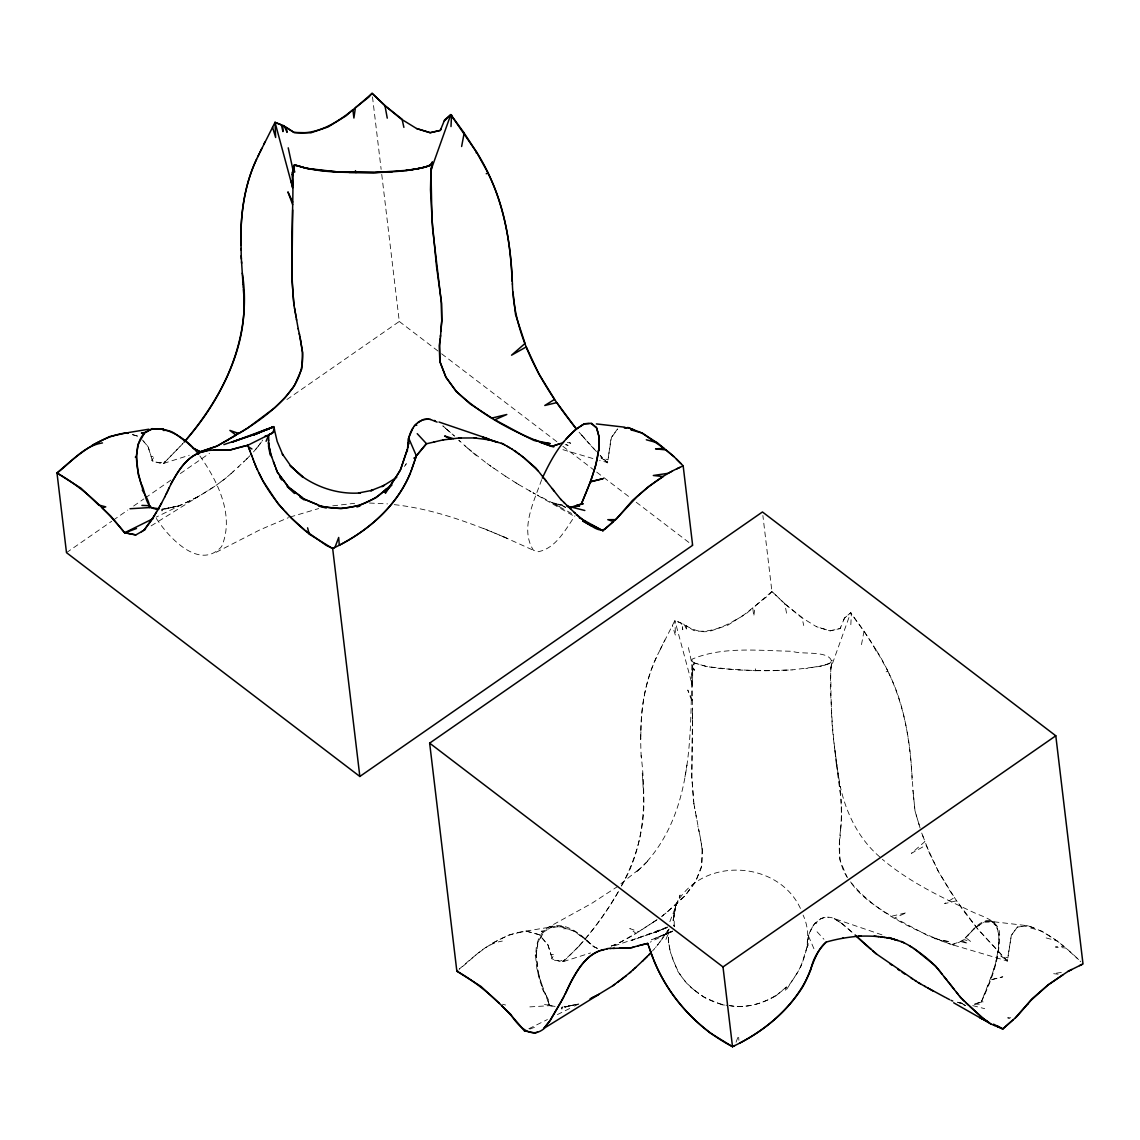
<?xml version="1.0" encoding="UTF-8"?>
<svg xmlns="http://www.w3.org/2000/svg" width="1140" height="1140" viewBox="0 0 1140 1140"><rect width="100%" height="100%" fill="white"/><g stroke="black" fill="none" stroke-linecap="round" stroke-linejoin="round"><path stroke-width="0.75" stroke-dasharray="5 3.75" d="M879.823 856.952C858.748 839.026 846.065 813.148 840.294 786.429L840.422 787.085C834.708 755.777 831.502 723.957 830.96 692.108C831.26 682.917 829.877 673.541 831.516 664.463C834.11 648.988 800.622 655.244 792.642 651.268C759.482 650.812 723.017 646.038 692.009 659.205C690.17 729.116 695.386 810.284 643.829 865.075L648.404 860.401L636.12 872.485L640.951 867.74L616.982 886.934L591.589 903.464L548.126 927.433L543.01 931.594L538.935 937.721L536.37 946.172L535.586 956.446L536.826 968.259L539.648 980.656L549.822 1005.708L556.007 1006.506M693.947 803.899L691.795 777.01L692.465 719.639M692.479 714.481L692.465 720.665M692.479 713.384L692.707 667.527L688.076 645.981M692.465 718.599L692.493 709.066M549.722 1005.067L549.637 1004.183M850.839 624.692L851.395 613.078L850.64 612.793L830.861 667.997L830.333 687.876L831.559 710.79M641.221 757.174C639.341 721.235 642.119 683.9 659.262 651.553M640.751 736.839L640.922 731.567M640.965 730.013C641.051 704.99 646.095 679.668 656.498 657.324M672.657 931.095L668.567 932.976L668.311 940.742L670.363 952.185L677.374 970.582C688.318 988.195 706.03 1001.975 726.764 1005.309M668.353 939.688L668.396 938.092M847.505 877.615C837.715 863.635 838.427 845.794 840.593 829.621M840.251 836.133L840.294 834.979M807.348 946.214L800.636 967.233L796.689 973.873C806.864 956.431 812.107 934.472 803.102 915.106M692.465 721.022L691.795 777.01L693.605 801.776M162.165 509.452L162.023 510.976L161.965 509.067M674.239 926.293L674.096 925.196L674.239 926.706M840.522 830.276C844.626 789.963 831.958 750.904 831.573 710.861M840.65 828.98L841.619 819.09L841.106 799.268M691.952 661.186L694.203 662.953L692.664 671.745L692.18 670.192L692.635 673.968L692.009 672.001L692.507 682.661L691.353 679.198L692.493 683.758L691.268 680.096L692.465 685.767L674.88 620.53L675.493 635.635L672.372 625.375M881.975 934.857L834.765 918.769C817.409 911.088 805.809 932.948 807.191 947.525M586.288 940.115L593.769 946.813L599.013 949.064C585.903 944.362 576.968 926.122 562.02 929.029L563.388 926.834L551.831 926.848L543.438 932.149L541.215 935.983L538.109 941.939L536.142 955.235L538.094 972.534L536.284 954.878L535.159 955.263M536.185 954.907L537.781 942.623L544.036 931.808L541.258 931.223L546.188 930.297L551.831 926.848L552.872 926.863L551.361 927.419L561.293 926.478M669.85 921.719L680.167 895L675.436 907.312L673.17 920.436L674.053 913.34L674.296 927.119M686.594 766.835L686.864 765.125L684.912 777.209M839.624 840.023L839.696 859.617L846.935 876.888M840.137 836.803L839.824 838.741M549.266 1005.708C546.986 994.622 540.132 983.82 538.237 972.092L542.754 987.952M673.17 920.436L675.821 904.889L673.555 918.099M830.918 667.784L831.886 662.084M861.484 644.642L864.035 631.118L850.64 612.793L844.484 618.065L840.18 628.539L830.02 630.862L816.468 626.701L800.864 617.082L784.505 603.573L771.923 591.489L762.874 515.508M607.421 462.84L600.153 455.373L607.421 462.84L611.496 437.176L617.538 428.925L610.969 438.444L608.048 459.791L600.937 457.739L607.791 462.541L599.611 460.532M850.554 881.904C875.591 912.898 914.351 930.454 950.874 944.305L1007.261 960.991L1011.337 935.327L1017.379 927.077L1027.938 925.751C1048.615 932.321 1065.615 946.756 1080.806 961.775M162.137 509.623L178.025 506.018L177.27 506.359C195.026 499.491 211.456 489.388 226.418 477.646M755.293 668.809L755.806 670.762L720.409 668.567L706.757 666.558L694.203 662.953L692.892 666.843L694.531 670.292L692.707 667.527M812.464 926.792L808.588 935.441L807.975 945.744L807.49 944.889M840.821 626.986L840.18 628.539L830.02 630.862L816.468 626.701M736.055 1042.216L738.535 1035.619L738.891 1040.278M974.344 1004.226L979.388 1004.155L976.553 1003.571L981.255 1002.06L992.47 973.361L995.633 963.243L998.583 947.625L998.897 934.985L997.685 930.482L998.897 934.957L998.555 948.594L995.633 963.243L990.389 979.915L1002.801 976.823L990.361 979.973L981.483 1001.462L983.122 1001.946L981.412 1001.661L972.819 1004.739M831.245 666.957L830.861 667.997M843.671 620.032L844.484 618.065L850.64 612.793M541.657 479.669C534.218 501.158 519.612 528.946 533.477 550.307L537.439 551.846C555.607 548.924 565.454 529.615 575.002 515.779M665.931 939.431L668.567 932.976L650.284 942.125M661.684 646.508L658.051 654.075M660.488 649.016L674.88 620.53C686.921 625.119 696.683 634.439 710.662 630.976L728.018 625.062L744.377 614.503L768.788 595.137L771.923 591.489L784.79 603.63L787.113 616.298M663.537 642.661L664.82 639.996M674.225 926.15L673.697 925.039L674.096 925.723M621.656 885.509C645.069 846.251 646.523 799.667 641.122 755.521M621.343 886.108C637.274 856.781 646.366 823.123 643.288 789.664M981.255 1002.06C990.988 981.711 999.395 959.766 999.552 936.923C1001.12 921.02 984.376 917.458 973.204 912.242C941.498 897.337 909.321 882.061 882.36 859.289M562.69 1007.062L561.792 1007.247L561.863 1009.114L562.148 1007.233L563.189 1006.976M668.04 930.254L669.08 929.043L659.404 942.666M262.058 441.066L262.656 440.04M668.026 930.269L661.642 939.588M813.19 925.666L813.86 924.583M830.162 662.924L824.505 665.219M830.861 661.841L830.462 662.454M831.416 660.943L832.143 660.26L831.53 660.773M829.792 663.509L821.099 666.259L791.972 669.907L765.838 670.705L736.853 669.978M675.179 906.086C699.418 856.254 778.235 859.133 800.679 908.993M953.596 945.117L951.729 944.561C967.889 942.951 972.178 923.3 987.867 920.294L992.498 920.963M255.617 449.445L258.709 445.669M260.39 443.36L259.549 444.514M258.438 446.053L261.787 441.436L260.661 442.976M404.386 466.417L406.339 463.695L404.23 466.531M660.231 941.512L654.26 948.993M660.516 941.127L661.072 940.357M657.595 945.046L658.25 944.248M256.742 448.12L253.451 451.924M579.22 945.944C594.282 928.701 607.991 910.276 619.177 890.269C603.986 916.418 585.561 942.053 562.747 961.476L565.098 959.481L559.541 961.248L551.546 958.712L554.482 954.194L551.105 954.907L547.927 944.832L539.177 934.672L526.039 931.067C499.605 934.401 478.358 952.114 459.135 969.214C472.915 958.925 484.243 943.763 502.327 941.084M654.032 949.278L652.507 950.917M655.543 947.497L656.227 946.699M952.498 944.276L960.721 941.555L967.974 943.578L962.417 940.942L975.37 927.632L984.262 921.932L991.486 921.505L1027.938 925.751L1033.952 928.102L1030.802 927.989L1041.931 931.181L1056.766 940.756M249.917 455.729L246.041 459.605M962.644 940.87L963.813 939.616L970.568 941.44L965.651 937.565L974.8 928.202M672.557 931.181L656.897 937.55M156.294 518.386C168.706 537.581 199.6 571.069 221.588 546.601C235.011 515.75 217.597 480.781 199.571 455.501M247.451 458.28L230.38 474.212M814.402 923.842L815.271 922.915L816.611 923.343C816.254 919.339 824.291 916.817 828.808 917.23M243.39 462.227L244.145 461.472M771.88 591.532L755.264 605.867L753.754 616.184L752.77 607.905L745.988 613.918C730.227 623.38 713.084 633.954 693.875 630.605L685.981 625.518L686.936 630.505C684.926 625.034 681.407 618.792 682.774 629.722L681.221 623.039L675.008 620.573M579.149 946.029L563.445 961.576L553.484 960.051L552.501 959.695L547.927 944.832L539.177 934.672L526.039 931.067L521.92 931.993M238.189 467.186L239.058 466.36M143.298 441.038L148.086 446.695L152.66 461.543L163.59 463.424L182.998 443.446L163.59 463.424L165.243 461.33L159.7 463.097L151.706 460.56L154.641 456.043L151.264 456.755L148.086 446.695L142.457 440.04M231.278 473.414L225.05 478.7M232.845 472.017L233.729 471.219M775.927 995.819L789.821 984.119L796.632 973.945L785.303 991.458L786.315 987.04C771.638 1001.333 750.206 1008.943 729.871 1005.637M1007.261 960.991L978.163 929.556L956.631 900.771L944.618 903.635L954.451 897.522L938.662 872.015L926.093 845.096L911.402 853.347L924.868 841.605L921.476 832.371L929.613 853.632L937.949 870.632L949.948 890.924L963.286 910.575L977.707 928.986L1007.261 960.991L1000.777 955.89L1007.888 957.928L1011.337 935.327L1017.379 927.077L1027.938 925.751M657.096 919.652L652.507 922.816M653.476 922.089C639.968 930.895 626.273 940.486 611.211 946.086M224.395 479.199L217.541 484.215M214.805 486.253L150.822 526.067M656.569 920.037L638.728 931.665L629.75 928.558L635.892 933.304L616.74 944.305L609.815 946.471M66.49 552.658L111.749 521.222M113.202 520.211L127.794 510.065M133.637 506.018L143.854 498.921M145.322 497.909L171.584 479.655M180.348 473.57L209.532 453.293M286.895 399.556L399.285 321.48L381.358 171.157M672.272 931.451L651.439 939.83L671.659 931.565M975.64 927.447L983.464 922.46M197.79 496.869L156.109 517.161M668.596 932.962L671.546 931.622M733.946 620.844L735.143 620.074M669.28 932.577L670.634 931.907M664.876 934.601L671.075 931.765M670.092 932.164L663.708 934.857L671.218 931.694M216.23 552.245L259.834 529.886L288.477 517.645M528.846 1028.75L547.414 1019.545M557.389 1014.6L573.064 1006.819M574.489 1006.107L578.778 1003.984L577.125 1004.511L577.866 1004.169M492.238 943.222L509.495 934.729L521.351 932.093M669.422 932.477L664.848 934.601L669.864 932.249L665.247 934.43L666.928 933.731M775.813 995.89C761.791 1003.699 745.403 1008.857 729.315 1005.566M575.8 1004.597L574.831 1004.796L577.738 1004.198L565.383 1006.62M542.141 988.209C542.441 991.515 558.358 1009.955 541.757 1003.556M573.805 1004.995L572.964 1005.238L574.774 1004.81M667.413 927.361L653.363 933.176L666.116 927.917M172.653 507.172L177.897 506.06M666.416 927.647L654.004 932.634L666.658 927.561M172.453 507.157L164.858 509.209L169.09 507.841L165.97 508.597M667.584 926.934L631.688 940.372L656.925 931.636L612.479 946.442M290.03 517.061L318.673 508.568M875.976 650.94C870.575 639.255 859.631 625.49 851.352 613.776M529.772 1029.106L536.341 1026.656M572.75 1005.209L564.699 1007.361L568.946 1005.993L565.825 1006.748M886.108 671.845L887.96 671.232L876.418 650.37L864.006 631.232M163.59 463.424L189.254 455.259M563.445 961.576L590.606 952.94M548.126 927.433C565.355 920.379 581.842 934.757 593.057 946.314M824.761 665.147L805.738 668.624M566.751 1006.406L565.355 1006.805L567.307 1006.306M167.366 508.184L158.346 509.623M566.637 1006.435L564.899 1006.862L565.967 1006.535M565.169 1006.677L563.944 1006.862L565.041 1006.706M178.082 506.003L178.937 505.832M526.039 931.067L551.831 926.848M557.132 926.678L557.902 926.564M332.709 505.847L354.654 503.31M1061.34 972.434L1053.175 973.645L1058.12 974.173M984.262 921.932L994.294 922.189L990.86 921.548L995.719 925.381M529.829 1006.891L549.808 1005.665L555.764 1006.477M560.88 926.506L574.204 931.28L586.216 940.058M774.587 670.662L792.086 669.907M936.624 938.562L930.767 937.165L894.701 917.928L906.628 912.656L891.694 916.204C876.418 907.084 860.757 896.795 850.853 882.417M1010.738 1017.806L1007.632 1017.835L1010.453 1018.761M755.792 670.691L773.96 670.691M369.374 503.025L387.529 503.894M562.804 505.291L552.045 502.669L537.168 494.945M722.105 1004.796L724.499 1005.067M694.203 662.953L706.757 666.558L736.469 669.95M394.226 504.635C433.713 508.982 471.262 522.989 507.557 538.493L483.559 528.433M957.5 1002.202L963.314 1003.642M559.555 506.816L552.928 502.897L556.078 503.595M132.411 434.611L139.337 436.52M132.767 434.739L137.612 436.207M502.512 1004.255L505.604 1005.024M972.734 1005.623L984.661 1008.644M555.736 503.552L565.654 507.328L558.871 504.35L563.018 505.376M1046.164 937.935L1057.122 940.856L1063.791 946.485L1055.426 946.998L1065.686 948.038L1078.568 959.552M567.335 442.391L570.727 443.303L568.261 441.365M962.873 1003.514L958.712 1002.502L965.495 1005.48L957.799 1002.245M565.226 444.614L568.119 445.426L565.355 444.101M834.138 918.612L842.66 923.984L854.344 934.259M562.932 449.673L596.562 459.62M934.373 938.591L950.133 941.797L940.058 940.429L950.874 944.305M721.962 1004.739L704.506 997.571L694.289 990.005M503.624 536.84L533.477 550.307M518.5 484.472L515.195 482.391M572.536 515.294L532.907 492.722L537.424 495.074M552.045 502.669L571.596 513.47M505.362 476.164L489.559 465.277M518.401 484.415L533.292 492.936M529.388 490.699L530.984 491.611M841.135 923.03L853.632 933.56M505.148 476.036L510.749 479.57M516.377 483.132L510.093 479.156M840.451 922.602L838.798 921.505M837.245 920.436L834.765 918.769M491.069 466.346L485.241 462.142M494.119 468.483L492.566 467.4M837.33 920.493L838.513 921.319M485.412 462.256L466.246 446.966M476.606 455.843L472.73 452.566M694.231 989.962C681.663 980.899 674.567 966.107 670.249 951.501M399.285 321.48L440.183 352.688M441.593 353.77L557.246 442.007M562.889 446.31L595.322 471.048M596.733 472.131L630.577 497.952M636.22 502.255L692.635 545.305M784.833 603.844L801.933 617.353L803.729 625.518M471.105 451.184L468.996 449.388M467.614 448.163L458.793 440.197L462.284 443.446M991.486 921.505C995.733 922.631 999.994 936.353 996.474 926.065M464.55 445.469L465.605 446.396M996.232 925.851L995.419 925.096M594.681 449.716L590.862 445.598M596.462 451.582L581.614 435.095M817.067 931.793L823.935 939.246M582.398 435.979L578.422 431.476L580.018 433.286M586.145 440.24L583.181 436.862M586.957 441.151L589.067 443.56M876.603 650.712C900.914 689.187 910.66 734.459 912.029 779.475M692.536 700.216L687.762 690.028L692.522 702.824M887.803 671.289C906.998 708.382 910.675 750.505 913.069 791.502M808.474 936.082L815.143 951.53M702.112 849.029L701.599 867.127L695.101 882.574L684.969 895.841L666.359 912.741L684.969 895.841L695.942 880.807L701.798 865.46L702.44 850.526L700.245 837.202M693.79 803.13L699.119 831.687M697.88 826.258L698.093 827.098M702.055 848.787L700.673 839.468M698.521 828.994L699.875 835.335M700.587 839.011L699.703 834.423M669.009 944.59L670.12 950.831M668.724 942.994L668.125 931.409M694.474 806.721L694.83 808.759M695.329 811.58L695.571 812.934M695.97 815.228L696.44 818.349M836.332 764.242L840.978 798.627M372.495 96.886L381.145 169.39M913.325 794.409L915.021 811.01L920.18 828.324L915.021 811.01L912.955 790.262M913.183 792.742L913.254 793.582M836.276 763.871L834.623 747.099M642.604 778.677L642.846 782.425M642.875 783.052L643.231 788.752M642.262 773.034L642.575 778.05M640.737 737.637L640.766 739.19M692.507 708.111L692.493 709.009L692.507 708.111M673.013 924.982L673.013 924.982M663.337 915.049L661.713 916.46L666.416 912.698L663.337 915.049M173.48 506.944L173.551 506.93M161.595 508.967L161.595 508.967M445.555 428.241L442.805 425.847L454.504 436.107L445.555 428.241"/><path stroke-width="1.5" d="M288.221 147.829L292.866 169.39C293.664 214.819 289.275 260.49 294.091 305.748M431.062 169.632L432.288 162.122L430.991 172.268L431.96 218.951L436.478 266.105L441.607 303.525L441.764 320.91L440.396 337.982M598.757 448.961L599.042 436.834L597.83 432.331L599.042 436.82L598.714 450.443L598.757 449.018M268.527 440.738L268.555 439.94M272.289 433.328L274.441 428.939L273.572 432.26L268.712 434.825L268.555 446.68L270.237 455.059M440.51 335.06L440.439 336.827M102.472 442.933C83.876 445.74 71.407 462.199 57 473.014C83.391 487.977 105.792 509.438 124.688 532.907L136.501 528.504M524.528 1031.059C505.633 1007.575 483.232 986.114 456.841 971.152L429.652 743.138L762.446 511.974L1055.797 735.785L1083 963.941L1068.094 971.323L1048.116 984.903L1030.931 1000.379L1016.652 1016.723L1002.773 1028.978L993.553 1024.162M407.251 451.568L407.906 444.5M450.998 126.554L451.54 114.941L450.784 114.641L444.628 119.914L440.325 130.388L430.179 132.71L416.613 128.549L401.024 118.945L384.65 105.422L372.082 93.338C350.408 112.276 325.128 136.401 294.035 132.454L283.447 125.657L275.025 122.379L275.638 137.484L272.531 127.224M198.517 454.276C184.623 433.941 142.885 411.226 137.399 449.288C135.076 460.731 137.94 472.53 141.075 483.559C146.319 492.309 144.865 511.361 159.13 508.711L156.294 509.096L158.46 508.654L149.967 507.557L129.989 508.739M592.259 525.255L602.918 530.827L616.811 518.586L632.372 500.503C646.836 487.934 661.87 475.223 679.697 467.471M349.154 172.468L376.856 172.539A74 10.901 0.2 0 0 411.626 169.86L425.69 167.053L429.851 165.5L432.288 162.137L431.96 163.818C425.135 168.464 416.299 168.663 408.32 170.245L374.105 172.539L336.799 171.812L306.916 168.421L294.362 164.801L292.809 173.608L292.325 172.054L292.795 175.831L292.168 173.85L292.652 184.509L291.498 181.046L292.638 185.606L291.413 181.944L292.624 187.844M486.253 173.708L488.105 173.081L476.577 152.219L450.784 114.641L430.991 170.102L430.493 189.724L432.587 228.584L441.123 300.476M440.738 331.483L441.764 320.939L441.251 301.117M430.45 419.449C415.387 416.67 406.638 435.209 408.134 447.607L407.65 446.738M141.446 531.739L145.421 529.416M501.928 1006.022L510.663 1014.301C518.443 1026.542 531.525 1040.492 545.262 1027.553L599.341 994.109M136.33 456.755L137.926 444.472L144.182 433.656L141.417 433.072L146.333 432.146L151.99 428.697L153.017 428.711L151.52 429.267L163.505 428.754M440.396 337.996L439.214 345.705L439.841 361.466L445.911 377.212L456.627 391.932L445.911 377.212L439.841 361.466L439.769 341.872M440.297 338.666L439.983 340.603M149.425 507.557C149.839 501.757 144.352 493.876 142.3 490.058M292.652 209.96L291.94 278.858L293.835 304.223M461.629 146.49L464.18 132.967L451.511 115.624M411.013 471.39L416.357 455.829L426.559 443.774L442.876 439.94L458.85 438.031L474.269 437.945L488.918 439.826L502.583 443.688L512.401 449.317M411.469 470.051C397.917 505.961 366.738 532.423 332.666 548.511L309.268 534.176L307.586 527.82M306.104 168.207C301.715 167.537 290.543 161.481 294.262 169.974L294.69 172.154L292.866 169.39M412.751 428.412L408.376 438.672L408.889 443.93L408.106 442.861M411.725 469.281L414.091 462.455M414.404 461.543L416.357 455.829L426.374 443.574M410.543 472.744C397.347 505.106 369.802 529.445 339.278 545.234L338.694 537.467L334.961 547.371M440.966 128.834L440.325 130.388L430.179 132.71L416.613 128.549M606.637 527.492C600.438 534.318 591.047 525.369 584.735 521.279M578.522 516.377L570.627 508.925L571.425 507.101L581.4 503.923L590.52 481.821L595.793 465.106L598.614 450.101C596.32 468.797 588.682 486.096 581.642 503.31L583.281 503.795L576.697 505.419L579.548 506.003L571.425 507.101L567.079 506.288M431.39 168.805L431.02 169.86M444.087 121.225L450.784 114.641M542.327 478.13C551.903 457.539 564.043 435.494 584.421 423.781L591.646 423.353L596.619 427.928L597.83 432.288L596.619 427.928M164.787 496.897C172.995 480.082 181.417 459.99 199.913 452.566M565.226 993.909L570.029 983.649M266.076 441.294L268.712 434.825L247.85 445.27L230.921 449.759L213.18 450.214M167.452 491.468L167.865 490.556M169.048 487.963L168.464 489.26M566.11 992.199C573.62 976.082 582.398 957.714 599.768 950.703M166.255 494.062L166.711 493.078M570.385 982.865C577.966 969.613 586.43 953.966 602.362 950.033M259.421 153.401C244.658 181.702 240.113 213.85 241.024 245.499M261.844 148.357L257.697 156.992M387.258 118.147L384.935 105.478L372.082 93.338L368.933 97L355.409 107.716L353.899 118.033L352.916 109.754L346.147 115.767L328.163 126.911L310.821 132.839L294.035 132.454L286.14 127.367L287.095 132.354L284.316 126.212L282.905 125.514L282.934 131.57L281.381 124.887L275.025 122.379L260.12 151.962M256.642 159.187C244.672 184.281 240.554 213.094 240.925 241.053M263.696 144.509L264.865 142.073M164.987 496.527L160.925 504.322M562.718 998.754L550.093 1020.556L543.823 1028.451M564.001 996.274L563.36 997.514M565.868 992.669L561.863 1000.407M161.595 503.068L158.916 507.827M561.45 1001.219L550.093 1020.556L544.036 1028.166M274.028 427.215L273.443 426.631L255.702 433.87L273.743 426.674L277.163 441.422L282.948 455.174L282.321 453.891L291.185 466.531L302.642 476.905L290.315 465.832L302.642 476.905M160.697 504.721L157.562 510.164M158.232 509.01L154.128 515.978M171.014 483.688C178.624 470.849 186.903 455.658 202.521 451.882M156.622 511.774L152.062 519.413M153.9 516.377L143.968 530.299M414.148 426.203L415.416 424.764L416.77 425.206L415.829 424.365M151.62 520.139L144.196 530.029M272.774 427.001L271.349 427.999L273.101 426.901M292.738 387.956C300.148 377.098 304.038 363.774 302.214 350.636M912.256 947.468C896.639 936.938 877.002 935.612 858.705 936.182C847.747 937.194 836.817 938.99 826.301 942.053C818.477 949.691 813.062 958.697 810.854 969.542C797.972 1002.16 770.526 1026.94 739.917 1042.972M826.4 941.911C813.376 952.199 810.91 975.74 800.308 990.56C783.622 1015.27 759.269 1034.151 732.507 1046.663L709.109 1032.327M186.447 441.964L193.914 448.676L200.269 451.768L216.899 446.153L247.537 428.184L274.712 407.792L285.128 397.689L294.391 385.705L301.758 368.975L302.599 352.388L299.264 333.536M391.989 484.928L384.536 492.352M183.996 442.234C224.822 396.506 252.51 335.331 242.293 273.144M292.652 388.056C278.702 407.165 258.98 421.273 238.873 433.514L229.895 430.407L236.051 435.152L228.057 439.855M163.276 430.435C171.912 429.253 177.783 436.136 185.093 441.009C220.647 399.2 249.247 345.776 243.305 289.318M1063.079 974.686L1048.116 984.903L1032.213 998.654L1015.398 1017.778M1027.397 1004.426L1028.195 1003.528M563.958 441.479L562.804 442.719L551.874 446.41C517.303 434.426 483.588 416.727 456.613 391.69L470.051 403.859L491.853 418.067L506.787 414.504L494.846 419.776L522.932 434.967M649.772 953.866L648.674 955.049L651.296 952.228M272.631 427.13L253.522 435.024L272.246 427.272M574.959 430.065L565.811 439.427M634.752 968.316L642.689 960.906M642.404 961.191L643.103 960.507M642.974 960.635L645.895 957.757M645.069 958.555L644 959.623M645.382 958.241L648.176 955.548M1013.26 1019.673L1002.773 1028.921L997.657 1026.798M646.409 957.272L647.292 956.431M597.631 995.02L612.593 985.901L626.259 975.797M417.696 422.726L423.31 419.549L428.953 419.078M635.664 967.504L630.221 972.349M631.132 971.551L629.366 973.104M632.686 970.154L633.569 969.37M629.907 972.634L620.018 980.443M606.466 527.635L613.42 521.536L607.791 519.683L615.543 519.626L636.961 496.826L648.261 486.751L663.238 476.549L653.32 475.494L668.026 473.328L671.873 471.347M457.61 970.525L456.841 971.152L480.952 986.414L499.42 1003.485M646.323 439.784L657.281 442.705L674.025 456.67L683.159 465.804L692.635 545.305L359.841 776.468L66.49 552.658L57 473.014C76.879 455.516 98.496 436.534 126.198 432.915L127.993 433.371L126.198 432.915L109.639 436.577L92.397 445.07M551.874 446.41L553.755 446.966M614.645 984.404L612.593 985.901M619.362 980.942L617.395 982.366M235.809 435.038L238.73 433.015M734.801 1045.508L732.507 1046.663L723.002 966.948L1055.797 735.785M1067.867 971.48L1071.728 969.499M269.425 434.426L270.622 433.799M268.741 434.81L269.795 434.24M582.084 425.277L583.609 424.308M575.515 429.481L582.184 425.22M396.734 477.347L381.986 486.623L384.166 485.369L370.714 490.713L372.794 490.2L358.587 492.979L360.354 492.95C339.734 494.518 319.1 488.291 302.214 476.492M125.001 532.793L135.831 534.917L124.688 532.736L110.822 516.149L102.073 507.87L105.749 506.873L98.624 504.963L81.097 488.262L57 473.014M535.529 1033.153L524.842 1030.945M135.689 535.002L142.771 530.984M536.541 1032.583L537.553 1032.014M228.014 439.897L216.899 446.153L200.269 451.768L193.202 448.163M592.073 997.814L597.488 995.106L594.596 996.531M592.501 997.585L593.213 997.187M443.645 439.841L442.876 439.94M843.401 938.035L842.731 938.092M413.849 458.152L415.972 457.055M334.562 547.571L332.666 548.511L326.14 545.305L305.306 530.556M682.718 466.003L676.832 468.853M124.688 532.736L153.259 518.572M1079.552 965.609L1082.373 964.255M619.376 948.223L630.734 947.91L638.999 945.544M271.277 433.585L269.738 434.197L270.793 433.756M590.064 998.768L591.446 998.141M271.662 427.557L265.976 429.98L271.961 427.457M265.007 436.449L267.073 435.58L264.893 436.421M267.729 428.782L231.847 442.234L257.07 433.485L223.882 444.6M476.135 152.788L476.862 152.518C501.7 191.891 510.948 238.246 512.416 284.188M135.304 457.111L136.429 456.727L138.254 474.382L142.899 489.801M552.658 446.125L559.64 443.774M240.284 447.08L247.85 445.27L249.66 450.2M356.92 506.958L359.941 506.018M424.664 167.081L429.851 165.5M272.132 433.371L271.534 433.499M637.958 945.844L647.691 943.421L649.515 948.352M633.755 947.041L631.959 947.568M424.921 166.996L418.736 168.52M239.158 447.393L230.921 449.759L216.885 450.129M205.043 451.226L200.811 452.324M216.03 450.143L208.349 450.328L203.333 451.654M208.079 450.4L211.199 450.257M630.805 947.896L608.204 948.48L600.666 950.475M205.841 450.998L207.822 450.485M606.694 948.879L607.677 948.623M640.067 945.245L647.691 943.421L648.047 944.875M433.856 442.049L434.682 441.864M603.174 949.805L604.1 949.591M322.25 506.645L340.917 508.682L347.486 507.599L359.328 505.547L376.015 497.71L389.966 485.982L396.834 475.722L400.781 469.082L407.351 449.374L400.211 470.507L385.448 493.307L386.46 488.889C369.289 505.918 343.112 512.273 319.984 505.718M419.093 168.464L405.897 170.473M128.564 432.53L148.856 429.21M624.392 428.056L628.083 427.6L642.077 433.029L663.936 448.348L655.571 448.861L665.846 449.887L674.025 456.713M625.447 427.928L628.083 427.6L634.111 429.951L630.962 429.851L642.077 433.029L656.911 442.605M589.28 423.467L584.421 423.781M591.019 423.396L595.864 427.229M392.117 171.755L374.747 172.511M614.46 948.323L613.021 948.366M609.928 948.437L611.054 948.409M294.362 164.801C319.841 173.537 347.415 172.311 374.105 172.539M536.769 440.411L533.919 440.439L523.531 435.28M461.287 438.017L458.85 438.031M861.142 936.168L858.705 936.182M348.926 172.297L337.012 171.827M141.916 505.405L149.825 505.718M591.005 525.811L582.668 520.937M487.55 439.641L488.918 439.826M336.613 171.798L320.027 170.345M596.391 423.909L624.948 427.229M880.864 936.966L882.702 937.194M883.97 937.365L885.096 937.508M476.705 438.259L474.269 437.945M876.546 936.41L874.123 936.097M886.25 937.65L888.773 937.964M877.772 936.567L879.04 936.724M318.602 170.174L306.147 168.221M430.222 419.392L437.105 422.099M318.687 506.132L326.282 508.027M571.425 507.101L584.82 510.492M567.791 506.388L570.171 506.887L570.527 508.982L560.624 499.192L535.715 467.87L520.937 455.373M952.769 1001.048L951.059 1000.379M501.215 443.303L502.583 443.688M901.07 941.44L902.438 941.825M434.297 420.461L435.081 420.745M895.085 939.759L889.115 937.678M453.421 438.672L444.614 436.007L450.841 438.986M498.166 442.434L482.79 437.304L495.743 441.75M888.787 937.508L898.006 940.585M534.532 440.439L550.278 443.645L540.218 442.291L551.033 446.153M438.986 422.014L488.761 438.971M322.107 506.588L304.665 499.42L288.092 486.623L289.674 488.333M594.026 527.065L594.781 527.393M317.547 504.721L304.052 498.964M993.866 1025.216L994.636 1025.53M998.44 1027.126L990.817 1023.948L983.564 1018.676M732.507 1046.663C697.281 1028.351 668.197 996.716 653.591 959.452M918.398 982.652L915.035 980.528M946.599 998.07L949.691 999.666M924.711 986.257L945.716 997.6M579.134 517.631L602.932 530.77M582.911 520.98L588.924 524.3L587.755 523.459M997.001 1025.729L1002.773 1028.921M916.232 981.284L876.46 953.995L855.698 935.569M918.241 982.566L920.522 983.863M918.769 982.865L925.281 986.585M933.147 991.087L929.243 988.85M508.54 447.094L509.609 447.707M503.182 444.016L504.664 444.871M506.63 445.997L507.685 446.595M523.517 457.354L511.518 448.804M903.023 942.167L904.519 943.022M909.449 945.858L910.518 946.457M913.753 948.323L935.569 966.022L947.212 980.571M953.653 1002.773L981.754 1018.775M910.946 946.699C922.445 954.137 933.617 962.759 941.854 973.831M927.746 987.981L928.487 988.423M990.817 1023.948L979.745 1017.464L988.765 1022.452L985.274 1019.93M251.94 448.961L248.192 446.723L247.85 445.27M904.79 974.044L902.082 972.235M911.245 978.134L912.342 978.832M299.991 497.14L304.109 499.876M897.921 969.356L899.702 970.596M185.093 441.009L186.362 441.907M891.665 965.024L889.913 963.785M585.49 521.835L586.872 522.832M576.783 514.753L585.347 521.735M302.413 497.753L290.272 488.761M982.181 1017.635L984.575 1019.417M965.708 1002.459L983.179 1018.376M580.802 518.358L579.975 517.745M876.617 954.109L872.57 950.703M514.51 450.514L517.232 452.58M524.343 457.981L538.137 470.877M981.782 1017.35L969.47 1006.107M518.216 453.307L519.569 454.347M429.652 743.138L723.002 966.948M384.978 105.692L402.078 119.216L403.888 127.367M870.946 949.335L868.837 947.54M309.197 533.905C287.252 516.406 268.171 494.76 256.985 468.782M304.551 529.901L291.127 517.802M709.037 1032.042C680.993 1010.368 659.376 980.685 648.902 946.685M862.952 942.338L855.1 934.957M863.336 942.68L868.153 946.927M596.391 427.714L595.565 426.944M561.436 499.976L560.624 499.192M966.107 1002.858L960.479 997.343L944.091 976.667M287.095 486.495L294.505 493.492M574.346 512.459L575.13 513.199M568.746 507.115L567.065 505.49M968.587 1005.266L966.905 1003.642M563.83 502.341L564.642 503.125M963.286 1000.094L964.483 1001.276M961.277 998.127L959.41 996.004M962.075 998.925L962.887 999.709M680.965 463.624L676.391 459.05M476.862 152.518L464.165 133.095M290.016 516.62L288.933 515.465M283.675 509.837L278.345 504.151L262.998 480.995M285.114 511.376L287.522 513.955M417.212 433.656L426.559 443.774M544.25 478.515L546.488 481.337M949.877 983.934L954.28 989.52M948.081 981.668L948.979 982.808M956.318 992.085L958.355 994.664M552.23 488.576L554.439 491.368M576.313 428.854C543.11 387.401 513.955 338.295 512.387 283.86M575.8 428.198L556.776 402.62L544.778 405.484L554.596 399.37L538.821 373.863L526.238 346.945L511.547 355.195L525.027 343.454L515.536 314.526L513.485 296.257M277.391 472.259L288.135 486.609L277.391 472.259L270.394 453.364M279.699 477.09L281.666 479.926M256.4 467.614L249.047 448.533M260.305 475.522L262.499 479.983M257.555 469.951L254.647 463.752M259.079 473.043L260.034 474.967M292.695 202.065L287.907 191.876L292.666 204.673M487.963 173.138C504.906 206.596 510.549 244.202 512.173 281.323M408.619 437.931L416.357 455.829M275.082 466.146L273.401 461.657M277.063 471.404L275.666 467.685M271.634 456.983L269.496 448.334M649.814 949.178L651.325 953.268M651.596 954.023L653.12 958.17M249.974 451.027L250.273 451.853M251.755 455.886L252.026 456.641M253.75 461.301L254.22 462.584M250.871 453.492L251.47 455.131M252.653 458.337L253.28 460.033M275.025 122.379L292.624 187.615M355.452 170.658L355.965 172.61M298.139 328.534L299.564 334.918M298.238 328.947L293.921 304.822M300.832 341.316L299.863 336.272M269.154 446.438L268.47 442.605L269.995 451.07M294.505 307.871L294.619 308.57M295.217 311.961L295.346 312.702M294.747 309.254L294.989 310.607M295.474 313.429L295.716 314.783M295.958 316.136L296.129 317.077M296.414 318.887L296.585 320.197M300.86 341.544L301.274 344.38M301.373 345.035L302.157 350.393M332.666 548.511L359.841 776.468M513.328 294.59L513.399 295.431M513.114 292.125L513.214 293.351M241.381 259.022L241.238 255.688M241.267 257.369L242.35 274.013M241.552 261.744L241.652 263.283M243.233 288.035L243.034 284.9M242.407 274.882L242.991 284.273M240.953 242.507L241.253 256.529M241.082 248.435L241.11 249.974M590.534 481.764L602.946 478.686L590.534 481.764M199.585 451.241L199.585 451.241"/></g></svg>
